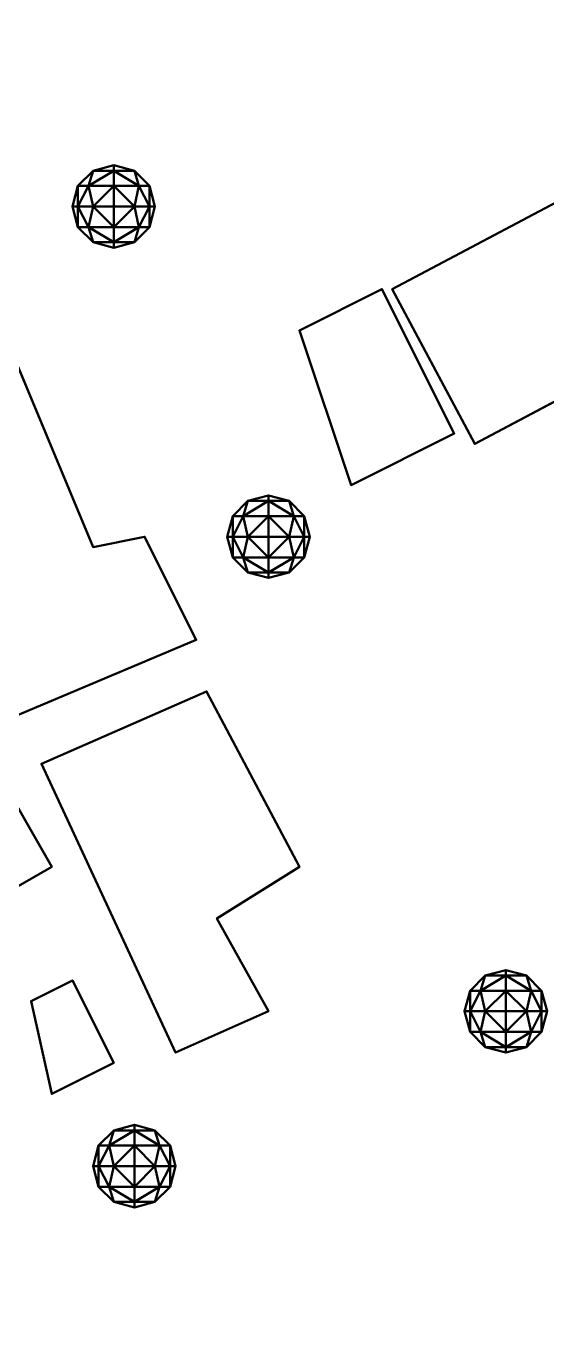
# Model space of a CAD drawing. Header units: metres. Extents: x -246 to 254, y -250 to 250.
# Drawn here: x 59.8 to 85, y 23.8 to 86.8 of the extents above; entities that cross this region are included whole.
import ezdxf

# ---------------------------------------------------------------- set-up
doc = ezdxf.new("R2010")
doc.units = ezdxf.units.M
doc.header["$LTSCALE"] = 5.08
doc.layers.add('一般', color=7, linetype='Continuous', lineweight=5)

# ---------------------------------------------------------------- blocks, each defined once
blk = doc.blocks.new('市街地地図 (3D)')
at = {"layer": '一般', "color": 31, "linetype": 'Continuous', "lineweight": 50}
for points, invisible_edges in [([(22, 111.5, 6), (36.5, 97, 6), (29, 115, 6), (22, 111.5, 6)], 9), ([(22, 111.5), (36.5, 97), (29, 115), (22, 111.5)], 9), ([(51, 109.5, 6), (55, 102, 6), (63.5, 106.5, 6), (59.5, 114, 6)], 8), ([(51, 109.5), (55, 102), (63.5, 106.5), (59.5, 114)], 8), ([(22, 111.5, 6), (32, 88.5, 6), (36.5, 97, 6), (22, 111.5, 6)], 14), ([(22, 111.5), (32, 88.5), (36.5, 97), (22, 111.5)], 14), ([(46.5, 107.5, 4), (49, 100, 4), (54, 102.5, 4), (50.5, 109.5, 4)], 8), ([(46.5, 107.5), (49, 100), (54, 102.5), (50.5, 109.5)], 8), ([(41.5, 92.5, 6), (39, 97.5, 6), (36.5, 97, 6), (41.5, 92.5, 6)], 12), ([(41.5, 92.5), (39, 97.5), (36.5, 97), (41.5, 92.5)], 12), ([(32, 88.5, 6), (41.5, 92.5, 6), (36.5, 97, 6), (32, 88.5, 6)], 14), ([(32, 88.5), (41.5, 92.5), (36.5, 97), (32, 88.5)], 14), ([(34, 86.5, 4.5), (42, 90, 4.5), (42.5, 79, 4.5), (34, 86.5, 4.5)], 14), ([(34, 86.5), (42, 90), (42.5, 79), (34, 86.5)], 14), ([(42, 90, 4.5), (46.5, 81.5, 4.5), (42.5, 79, 4.5), (42, 90, 4.5)], 12), ([(42, 90), (46.5, 81.5), (42.5, 79), (42, 90)], 12), ([(42.5, 79, 4.5), (40.5, 72.5, 4.5), (34, 86.5, 4.5), (42.5, 79, 4.5)], 13), ([(42.5, 79), (40.5, 72.5), (34, 86.5), (42.5, 79)], 13), ([(30, 82, 3), (32.5, 85, 3), (34.5, 81.5, 3), (30, 82, 3)], 13), ([(30, 82), (32.5, 85), (34.5, 81.5), (30, 82)], 13), ([(34.5, 81.5, 3), (31, 79.5, 3), (30, 82, 3), (34.5, 81.5, 3)], 12), ([(34.5, 81.5), (31, 79.5), (30, 82), (34.5, 81.5)], 12), ([(42.5, 79, 4.5), (45, 74.5, 4.5), (40.5, 72.5, 4.5), (42.5, 79, 4.5)], 12), ([(42.5, 79), (45, 74.5), (40.5, 72.5), (42.5, 79)], 12), ([(33.5, 75, 2.4), (34.5, 70.5, 2.4), (37.5, 72, 2.4), (35.5, 76, 2.4)], 8), ([(33.5, 75), (34.5, 70.5), (37.5, 72), (35.5, 76)], 8)]:
    blk.add_3dface(points, dxfattribs=dict(at, invisible_edges=invisible_edges))
for points in [[(36.5, 97), (36.5, 97, 6), (29, 115, 6), (29, 115)], [(59.5, 114), (59.5, 114, 6), (51, 109.5, 6), (51, 109.5)], [(50.5, 109.5), (50.5, 109.5, 4), (46.5, 107.5, 4), (46.5, 107.5)], [(54, 102.5), (54, 102.5, 4), (50.5, 109.5, 4), (50.5, 109.5)], [(51, 109.5), (51, 109.5, 6), (55, 102, 6), (55, 102)], [(46.5, 107.5), (46.5, 107.5, 4), (49, 100, 4), (49, 100)], [(55, 102), (55, 102, 6), (63.5, 106.5, 6), (63.5, 106.5)], [(49, 100), (49, 100, 4), (54, 102.5, 4), (54, 102.5)], [(39, 97.5), (39, 97.5, 6), (36.5, 97, 6), (36.5, 97)], [(41.5, 92.5), (41.5, 92.5, 6), (39, 97.5, 6), (39, 97.5)], [(32, 88.5), (32, 88.5, 6), (41.5, 92.5, 6), (41.5, 92.5)], [(42, 90), (42, 90, 4.5), (34, 86.5, 4.5), (34, 86.5)], [(46.5, 81.5), (46.5, 81.5, 4.5), (42, 90, 4.5), (42, 90)], [(34, 86.5), (34, 86.5, 4.5), (40.5, 72.5, 4.5), (40.5, 72.5)], [(34.5, 81.5), (34.5, 81.5, 3), (32.5, 85, 3), (32.5, 85)], [(31, 79.5), (31, 79.5, 3), (34.5, 81.5, 3), (34.5, 81.5)], [(42.5, 79), (42.5, 79, 4.5), (46.5, 81.5, 4.5), (46.5, 81.5)], [(45, 74.5), (45, 74.5, 4.5), (42.5, 79, 4.5), (42.5, 79)], [(35.5, 76), (35.5, 76, 2.4), (33.5, 75, 2.4), (33.5, 75)], [(37.5, 72), (37.5, 72, 2.4), (35.5, 76, 2.4), (35.5, 76)], [(33.5, 75), (33.5, 75, 2.4), (34.5, 70.5, 2.4), (34.5, 70.5)], [(40.5, 72.5), (40.5, 72.5, 4.5), (45, 74.5, 4.5), (45, 74.5)], [(34.5, 70.5), (34.5, 70.5, 2.4), (37.5, 72, 2.4), (37.5, 72)]]:
    blk.add_3dface(points, dxfattribs=at)
blk = doc.blocks.new('アーケイド (3D)')
at = {"layer": '一般', "color": 1}
blk.add_blockref('市街地地図 (3D)', (0, 0), dxfattribs=at)
blk = doc.blocks.new('NW4 (3D)')
at = {"layer": '一般', "color": 4, "linetype": 'Continuous', "lineweight": 50}
for points in [[(37.5, 115.232, -1), (36.5, 115.232), (37.5, 115.5)], [(36.5, 115.232), (37.5, 115.232, 1), (37.5, 115.5)], [(37.5, 115.232, 1), (38.5, 115.232), (37.5, 115.5)], [(38.5, 115.232), (37.5, 115.232, -1), (37.5, 115.5)], [(36.275, 114.5, -1.225), (35.768, 114.5), (36.5, 115.232)], [(35.768, 114.5), (36.275, 114.5, 1.225), (36.5, 115.232)], [(37.5, 114.5, -1.732), (36.275, 114.5, -1.225), (37.5, 115.232, -1)], [(37.5, 115.232, -1), (36.275, 114.5, -1.225), (36.5, 115.232)], [(36.5, 115.232), (36.275, 114.5, 1.225), (37.5, 115.232, 1)], [(36.275, 114.5, 1.225), (37.5, 114.5, 1.732), (37.5, 115.232, 1)], [(37.5, 114.5, 1.732), (38.725, 114.5, 1.225), (37.5, 115.232, 1)], [(37.5, 115.232, 1), (38.725, 114.5, 1.225), (38.5, 115.232)], [(38.5, 115.232), (38.725, 114.5, -1.225), (37.5, 115.232, -1)], [(38.725, 114.5, -1.225), (37.5, 114.5, -1.732), (37.5, 115.232, -1)], [(38.725, 114.5, 1.225), (39.232, 114.5), (38.5, 115.232)], [(39.232, 114.5), (38.725, 114.5, -1.225), (38.5, 115.232)], [(35.768, 113.5, -1), (35.5, 113.5), (35.768, 114.5)], [(35.5, 113.5), (35.768, 113.5, 1), (35.768, 114.5)], [(36.5, 113.5, -1.732), (35.768, 113.5, -1), (36.275, 114.5, -1.225)], [(36.275, 114.5, -1.225), (35.768, 113.5, -1), (35.768, 114.5)], [(35.768, 114.5), (35.768, 113.5, 1), (36.275, 114.5, 1.225)], [(35.768, 113.5, 1), (36.5, 113.5, 1.732), (36.275, 114.5, 1.225)], [(37.5, 114.5, -1.732), (36.5, 113.5, -1.732), (36.275, 114.5, -1.225)], [(36.275, 114.5, 1.225), (36.5, 113.5, 1.732), (37.5, 114.5, 1.732)], [(37.5, 113.5, -2), (36.5, 113.5, -1.732), (37.5, 114.5, -1.732)], [(36.5, 113.5, 1.732), (37.5, 113.5, 2), (37.5, 114.5, 1.732)], [(37.5, 113.5, 2), (38.5, 113.5, 1.732), (37.5, 114.5, 1.732)], [(37.5, 114.5, 1.732), (38.5, 113.5, 1.732), (38.725, 114.5, 1.225)], [(38.725, 114.5, -1.225), (38.5, 113.5, -1.732), (37.5, 114.5, -1.732)], [(38.5, 113.5, -1.732), (37.5, 113.5, -2), (37.5, 114.5, -1.732)], [(38.5, 113.5, 1.732), (39.232, 113.5, 1), (38.725, 114.5, 1.225)], [(39.232, 113.5, -1), (38.5, 113.5, -1.732), (38.725, 114.5, -1.225)], [(38.725, 114.5, 1.225), (39.232, 113.5, 1), (39.232, 114.5)], [(39.232, 114.5), (39.232, 113.5, -1), (38.725, 114.5, -1.225)], [(39.232, 113.5, 1), (39.5, 113.5), (39.232, 114.5)], [(39.5, 113.5), (39.232, 113.5, -1), (39.232, 114.5)], [(35.768, 113.5, -1), (35.768, 112.5), (35.5, 113.5)], [(35.5, 113.5), (35.768, 112.5), (35.768, 113.5, 1)], [(36.5, 113.5, -1.732), (36.275, 112.5, -1.225), (35.768, 113.5, -1)], [(36.275, 112.5, -1.225), (35.768, 112.5), (35.768, 113.5, -1)], [(35.768, 112.5), (36.275, 112.5, 1.225), (35.768, 113.5, 1)], [(35.768, 113.5, 1), (36.275, 112.5, 1.225), (36.5, 113.5, 1.732)], [(37.5, 112.5, -1.732), (36.275, 112.5, -1.225), (36.5, 113.5, -1.732)], [(36.275, 112.5, 1.225), (37.5, 112.5, 1.732), (36.5, 113.5, 1.732)], [(37.5, 113.5, -2), (37.5, 112.5, -1.732), (36.5, 113.5, -1.732)], [(36.5, 113.5, 1.732), (37.5, 112.5, 1.732), (37.5, 113.5, 2)], [(37.5, 113.5, 2), (37.5, 112.5, 1.732), (38.5, 113.5, 1.732)], [(37.5, 112.5, 1.732), (38.725, 112.5, 1.225), (38.5, 113.5, 1.732)], [(38.725, 112.5, -1.225), (37.5, 112.5, -1.732), (38.5, 113.5, -1.732)], [(38.5, 113.5, -1.732), (37.5, 112.5, -1.732), (37.5, 113.5, -2)], [(38.5, 113.5, 1.732), (38.725, 112.5, 1.225), (39.232, 113.5, 1)], [(39.232, 113.5, -1), (38.725, 112.5, -1.225), (38.5, 113.5, -1.732)], [(38.725, 112.5, 1.225), (39.232, 112.5), (39.232, 113.5, 1)], [(39.232, 112.5), (38.725, 112.5, -1.225), (39.232, 113.5, -1)], [(39.232, 113.5, 1), (39.232, 112.5), (39.5, 113.5)], [(39.5, 113.5), (39.232, 112.5), (39.232, 113.5, -1)], [(36.275, 112.5, -1.225), (36.5, 111.768), (35.768, 112.5)], [(35.768, 112.5), (36.5, 111.768), (36.275, 112.5, 1.225)], [(37.5, 112.5, -1.732), (37.5, 111.768, -1), (36.275, 112.5, -1.225)], [(37.5, 111.768, -1), (36.5, 111.768), (36.275, 112.5, -1.225)], [(36.5, 111.768), (37.5, 111.768, 1), (36.275, 112.5, 1.225)], [(36.275, 112.5, 1.225), (37.5, 111.768, 1), (37.5, 112.5, 1.732)], [(37.5, 112.5, 1.732), (37.5, 111.768, 1), (38.725, 112.5, 1.225)], [(37.5, 111.768, 1), (38.5, 111.768), (38.725, 112.5, 1.225)], [(38.5, 111.768), (37.5, 111.768, -1), (38.725, 112.5, -1.225)], [(38.725, 112.5, -1.225), (37.5, 111.768, -1), (37.5, 112.5, -1.732)], [(38.725, 112.5, 1.225), (38.5, 111.768), (39.232, 112.5)], [(39.232, 112.5), (38.5, 111.768), (38.725, 112.5, -1.225)], [(37.5, 111.768, -1), (37.5, 111.5), (36.5, 111.768)], [(36.5, 111.768), (37.5, 111.5), (37.5, 111.768, 1)], [(37.5, 111.768, 1), (37.5, 111.5), (38.5, 111.768)], [(38.5, 111.768), (37.5, 111.5), (37.5, 111.768, -1)], [(55.275, 75.5, -1.225), (54.768, 75.5), (55.5, 76.232)], [(54.768, 75.5), (55.275, 75.5, 1.225), (55.5, 76.232)], [(56.5, 75.5, -1.732), (55.275, 75.5, -1.225), (56.5, 76.232, -1)], [(56.5, 76.232, -1), (55.275, 75.5, -1.225), (55.5, 76.232)], [(55.5, 76.232), (55.275, 75.5, 1.225), (56.5, 76.232, 1)], [(55.275, 75.5, 1.225), (56.5, 75.5, 1.732), (56.5, 76.232, 1)], [(56.5, 76.232, -1), (55.5, 76.232), (56.5, 76.5)], [(55.5, 76.232), (56.5, 76.232, 1), (56.5, 76.5)], [(56.5, 76.232, 1), (57.5, 76.232), (56.5, 76.5)], [(57.5, 76.232), (56.5, 76.232, -1), (56.5, 76.5)], [(56.5, 75.5, 1.732), (57.725, 75.5, 1.225), (56.5, 76.232, 1)], [(56.5, 76.232, 1), (57.725, 75.5, 1.225), (57.5, 76.232)], [(57.5, 76.232), (57.725, 75.5, -1.225), (56.5, 76.232, -1)], [(57.725, 75.5, -1.225), (56.5, 75.5, -1.732), (56.5, 76.232, -1)], [(57.725, 75.5, 1.225), (58.232, 75.5), (57.5, 76.232)], [(58.232, 75.5), (57.725, 75.5, -1.225), (57.5, 76.232)], [(54.768, 74.5, -1), (54.5, 74.5), (54.768, 75.5)], [(54.5, 74.5), (54.768, 74.5, 1), (54.768, 75.5)], [(55.5, 74.5, -1.732), (54.768, 74.5, -1), (55.275, 75.5, -1.225)], [(55.275, 75.5, -1.225), (54.768, 74.5, -1), (54.768, 75.5)], [(54.768, 75.5), (54.768, 74.5, 1), (55.275, 75.5, 1.225)], [(54.768, 74.5, 1), (55.5, 74.5, 1.732), (55.275, 75.5, 1.225)], [(56.5, 75.5, -1.732), (55.5, 74.5, -1.732), (55.275, 75.5, -1.225)], [(55.275, 75.5, 1.225), (55.5, 74.5, 1.732), (56.5, 75.5, 1.732)], [(56.5, 74.5, -2), (55.5, 74.5, -1.732), (56.5, 75.5, -1.732)], [(55.5, 74.5, 1.732), (56.5, 74.5, 2), (56.5, 75.5, 1.732)], [(56.5, 74.5, 2), (57.5, 74.5, 1.732), (56.5, 75.5, 1.732)], [(56.5, 75.5, 1.732), (57.5, 74.5, 1.732), (57.725, 75.5, 1.225)], [(57.725, 75.5, -1.225), (57.5, 74.5, -1.732), (56.5, 75.5, -1.732)], [(57.5, 74.5, -1.732), (56.5, 74.5, -2), (56.5, 75.5, -1.732)], [(57.5, 74.5, 1.732), (58.232, 74.5, 1), (57.725, 75.5, 1.225)], [(58.232, 74.5, -1), (57.5, 74.5, -1.732), (57.725, 75.5, -1.225)], [(57.725, 75.5, 1.225), (58.232, 74.5, 1), (58.232, 75.5)], [(58.232, 75.5), (58.232, 74.5, -1), (57.725, 75.5, -1.225)], [(58.232, 74.5, 1), (58.5, 74.5), (58.232, 75.5)], [(58.5, 74.5), (58.232, 74.5, -1), (58.232, 75.5)], [(54.768, 74.5, -1), (54.768, 73.5), (54.5, 74.5)], [(54.5, 74.5), (54.768, 73.5), (54.768, 74.5, 1)], [(55.5, 74.5, -1.732), (55.275, 73.5, -1.225), (54.768, 74.5, -1)], [(55.275, 73.5, -1.225), (54.768, 73.5), (54.768, 74.5, -1)], [(54.768, 73.5), (55.275, 73.5, 1.225), (54.768, 74.5, 1)], [(54.768, 74.5, 1), (55.275, 73.5, 1.225), (55.5, 74.5, 1.732)], [(56.5, 73.5, -1.732), (55.275, 73.5, -1.225), (55.5, 74.5, -1.732)], [(55.275, 73.5, 1.225), (56.5, 73.5, 1.732), (55.5, 74.5, 1.732)], [(56.5, 74.5, -2), (56.5, 73.5, -1.732), (55.5, 74.5, -1.732)], [(55.5, 74.5, 1.732), (56.5, 73.5, 1.732), (56.5, 74.5, 2)], [(56.5, 74.5, 2), (56.5, 73.5, 1.732), (57.5, 74.5, 1.732)], [(56.5, 73.5, 1.732), (57.725, 73.5, 1.225), (57.5, 74.5, 1.732)], [(57.725, 73.5, -1.225), (56.5, 73.5, -1.732), (57.5, 74.5, -1.732)], [(57.5, 74.5, -1.732), (56.5, 73.5, -1.732), (56.5, 74.5, -2)], [(57.5, 74.5, 1.732), (57.725, 73.5, 1.225), (58.232, 74.5, 1)], [(58.232, 74.5, -1), (57.725, 73.5, -1.225), (57.5, 74.5, -1.732)], [(57.725, 73.5, 1.225), (58.232, 73.5), (58.232, 74.5, 1)], [(58.232, 73.5), (57.725, 73.5, -1.225), (58.232, 74.5, -1)], [(58.232, 74.5, 1), (58.232, 73.5), (58.5, 74.5)], [(58.5, 74.5), (58.232, 73.5), (58.232, 74.5, -1)], [(55.275, 73.5, -1.225), (55.5, 72.768), (54.768, 73.5)], [(54.768, 73.5), (55.5, 72.768), (55.275, 73.5, 1.225)], [(56.5, 73.5, -1.732), (56.5, 72.768, -1), (55.275, 73.5, -1.225)], [(56.5, 72.768, -1), (55.5, 72.768), (55.275, 73.5, -1.225)], [(55.5, 72.768), (56.5, 72.768, 1), (55.275, 73.5, 1.225)], [(55.275, 73.5, 1.225), (56.5, 72.768, 1), (56.5, 73.5, 1.732)], [(56.5, 73.5, 1.732), (56.5, 72.768, 1), (57.725, 73.5, 1.225)], [(56.5, 72.768, 1), (57.5, 72.768), (57.725, 73.5, 1.225)], [(57.5, 72.768), (56.5, 72.768, -1), (57.725, 73.5, -1.225)], [(57.725, 73.5, -1.225), (56.5, 72.768, -1), (56.5, 73.5, -1.732)], [(57.725, 73.5, 1.225), (57.5, 72.768), (58.232, 73.5)], [(58.232, 73.5), (57.5, 72.768), (57.725, 73.5, -1.225)], [(56.5, 72.768, -1), (56.5, 72.5), (55.5, 72.768)], [(55.5, 72.768), (56.5, 72.5), (56.5, 72.768, 1)], [(56.5, 72.768, 1), (56.5, 72.5), (57.5, 72.768)], [(57.5, 72.768), (56.5, 72.5), (56.5, 72.768, -1)]]:
    blk.add_3dface(points, dxfattribs=at)
at = {"layer": '一般', "color": 254, "linetype": 'Continuous', "lineweight": 50}
for points in [[(43.775, 98.5, -1.225), (43.268, 98.5), (44, 99.232)], [(43.268, 98.5), (43.775, 98.5, 1.225), (44, 99.232)], [(45, 98.5, -1.732), (43.775, 98.5, -1.225), (45, 99.232, -1)], [(45, 99.232, -1), (43.775, 98.5, -1.225), (44, 99.232)], [(44, 99.232), (43.775, 98.5, 1.225), (45, 99.232, 1)], [(43.775, 98.5, 1.225), (45, 98.5, 1.732), (45, 99.232, 1)], [(45, 99.232, -1), (44, 99.232), (45, 99.5)], [(44, 99.232), (45, 99.232, 1), (45, 99.5)], [(45, 99.232, 1), (46, 99.232), (45, 99.5)], [(46, 99.232), (45, 99.232, -1), (45, 99.5)], [(45, 98.5, 1.732), (46.225, 98.5, 1.225), (45, 99.232, 1)], [(45, 99.232, 1), (46.225, 98.5, 1.225), (46, 99.232)], [(46, 99.232), (46.225, 98.5, -1.225), (45, 99.232, -1)], [(46.225, 98.5, -1.225), (45, 98.5, -1.732), (45, 99.232, -1)], [(46.225, 98.5, 1.225), (46.732, 98.5), (46, 99.232)], [(46.732, 98.5), (46.225, 98.5, -1.225), (46, 99.232)], [(43.268, 97.5, -1), (43, 97.5), (43.268, 98.5)], [(43, 97.5), (43.268, 97.5, 1), (43.268, 98.5)], [(44, 97.5, -1.732), (43.268, 97.5, -1), (43.775, 98.5, -1.225)], [(43.775, 98.5, -1.225), (43.268, 97.5, -1), (43.268, 98.5)], [(43.268, 98.5), (43.268, 97.5, 1), (43.775, 98.5, 1.225)], [(43.268, 97.5, 1), (44, 97.5, 1.732), (43.775, 98.5, 1.225)], [(45, 98.5, -1.732), (44, 97.5, -1.732), (43.775, 98.5, -1.225)], [(43.775, 98.5, 1.225), (44, 97.5, 1.732), (45, 98.5, 1.732)], [(45, 97.5, -2), (44, 97.5, -1.732), (45, 98.5, -1.732)], [(44, 97.5, 1.732), (45, 97.5, 2), (45, 98.5, 1.732)], [(45, 97.5, 2), (46, 97.5, 1.732), (45, 98.5, 1.732)], [(45, 98.5, 1.732), (46, 97.5, 1.732), (46.225, 98.5, 1.225)], [(46.225, 98.5, -1.225), (46, 97.5, -1.732), (45, 98.5, -1.732)], [(46, 97.5, -1.732), (45, 97.5, -2), (45, 98.5, -1.732)], [(46, 97.5, 1.732), (46.732, 97.5, 1), (46.225, 98.5, 1.225)], [(46.732, 97.5, -1), (46, 97.5, -1.732), (46.225, 98.5, -1.225)], [(46.225, 98.5, 1.225), (46.732, 97.5, 1), (46.732, 98.5)], [(46.732, 98.5), (46.732, 97.5, -1), (46.225, 98.5, -1.225)], [(46.732, 97.5, 1), (47, 97.5), (46.732, 98.5)], [(47, 97.5), (46.732, 97.5, -1), (46.732, 98.5)], [(43.268, 97.5, -1), (43.268, 96.5), (43, 97.5)], [(43, 97.5), (43.268, 96.5), (43.268, 97.5, 1)], [(44, 97.5, -1.732), (43.775, 96.5, -1.225), (43.268, 97.5, -1)], [(43.775, 96.5, -1.225), (43.268, 96.5), (43.268, 97.5, -1)], [(43.268, 96.5), (43.775, 96.5, 1.225), (43.268, 97.5, 1)], [(43.268, 97.5, 1), (43.775, 96.5, 1.225), (44, 97.5, 1.732)], [(45, 96.5, -1.732), (43.775, 96.5, -1.225), (44, 97.5, -1.732)], [(43.775, 96.5, 1.225), (45, 96.5, 1.732), (44, 97.5, 1.732)], [(45, 97.5, -2), (45, 96.5, -1.732), (44, 97.5, -1.732)], [(44, 97.5, 1.732), (45, 96.5, 1.732), (45, 97.5, 2)], [(45, 97.5, 2), (45, 96.5, 1.732), (46, 97.5, 1.732)], [(45, 96.5, 1.732), (46.225, 96.5, 1.225), (46, 97.5, 1.732)], [(46.225, 96.5, -1.225), (45, 96.5, -1.732), (46, 97.5, -1.732)], [(46, 97.5, -1.732), (45, 96.5, -1.732), (45, 97.5, -2)], [(46, 97.5, 1.732), (46.225, 96.5, 1.225), (46.732, 97.5, 1)], [(46.732, 97.5, -1), (46.225, 96.5, -1.225), (46, 97.5, -1.732)], [(46.225, 96.5, 1.225), (46.732, 96.5), (46.732, 97.5, 1)], [(46.732, 96.5), (46.225, 96.5, -1.225), (46.732, 97.5, -1)], [(46.732, 97.5, 1), (46.732, 96.5), (47, 97.5)], [(47, 97.5), (46.732, 96.5), (46.732, 97.5, -1)], [(43.775, 96.5, -1.225), (44, 95.768), (43.268, 96.5)], [(43.268, 96.5), (44, 95.768), (43.775, 96.5, 1.225)], [(45, 96.5, -1.732), (45, 95.768, -1), (43.775, 96.5, -1.225)], [(45, 95.768, -1), (44, 95.768), (43.775, 96.5, -1.225)], [(44, 95.768), (45, 95.768, 1), (43.775, 96.5, 1.225)], [(43.775, 96.5, 1.225), (45, 95.768, 1), (45, 96.5, 1.732)], [(45, 96.5, 1.732), (45, 95.768, 1), (46.225, 96.5, 1.225)], [(45, 95.768, 1), (46, 95.768), (46.225, 96.5, 1.225)], [(46, 95.768), (45, 95.768, -1), (46.225, 96.5, -1.225)], [(46.225, 96.5, -1.225), (45, 95.768, -1), (45, 96.5, -1.732)], [(46.225, 96.5, 1.225), (46, 95.768), (46.732, 96.5)], [(46.732, 96.5), (46, 95.768), (46.225, 96.5, -1.225)], [(45, 95.768, -1), (45, 95.5), (44, 95.768)], [(44, 95.768), (45, 95.5), (45, 95.768, 1)], [(45, 95.768, 1), (45, 95.5), (46, 95.768)], [(46, 95.768), (45, 95.5), (45, 95.768, -1)]]:
    blk.add_3dface(points, dxfattribs=at)
at = {"layer": '一般', "color": 7, "linetype": 'Continuous', "lineweight": 50}
for points in [[(37.275, 68, -1.225), (36.768, 68), (37.5, 68.732)], [(36.768, 68), (37.275, 68, 1.225), (37.5, 68.732)], [(38.5, 68, -1.732), (37.275, 68, -1.225), (38.5, 68.732, -1)], [(38.5, 68.732, -1), (37.275, 68, -1.225), (37.5, 68.732)], [(37.5, 68.732), (37.275, 68, 1.225), (38.5, 68.732, 1)], [(37.275, 68, 1.225), (38.5, 68, 1.732), (38.5, 68.732, 1)], [(38.5, 68.732, -1), (37.5, 68.732), (38.5, 69)], [(37.5, 68.732), (38.5, 68.732, 1), (38.5, 69)], [(38.5, 68.732, 1), (39.5, 68.732), (38.5, 69)], [(39.5, 68.732), (38.5, 68.732, -1), (38.5, 69)], [(38.5, 68, 1.732), (39.725, 68, 1.225), (38.5, 68.732, 1)], [(38.5, 68.732, 1), (39.725, 68, 1.225), (39.5, 68.732)], [(39.5, 68.732), (39.725, 68, -1.225), (38.5, 68.732, -1)], [(39.725, 68, -1.225), (38.5, 68, -1.732), (38.5, 68.732, -1)], [(39.725, 68, 1.225), (40.232, 68), (39.5, 68.732)], [(40.232, 68), (39.725, 68, -1.225), (39.5, 68.732)], [(36.768, 67, -1), (36.5, 67), (36.768, 68)], [(36.5, 67), (36.768, 67, 1), (36.768, 68)], [(37.5, 67, -1.732), (36.768, 67, -1), (37.275, 68, -1.225)], [(37.275, 68, -1.225), (36.768, 67, -1), (36.768, 68)], [(36.768, 68), (36.768, 67, 1), (37.275, 68, 1.225)], [(36.768, 67, 1), (37.5, 67, 1.732), (37.275, 68, 1.225)], [(38.5, 68, -1.732), (37.5, 67, -1.732), (37.275, 68, -1.225)], [(37.275, 68, 1.225), (37.5, 67, 1.732), (38.5, 68, 1.732)], [(38.5, 67, -2), (37.5, 67, -1.732), (38.5, 68, -1.732)], [(37.5, 67, 1.732), (38.5, 67, 2), (38.5, 68, 1.732)], [(38.5, 67, 2), (39.5, 67, 1.732), (38.5, 68, 1.732)], [(38.5, 68, 1.732), (39.5, 67, 1.732), (39.725, 68, 1.225)], [(39.725, 68, -1.225), (39.5, 67, -1.732), (38.5, 68, -1.732)], [(39.5, 67, -1.732), (38.5, 67, -2), (38.5, 68, -1.732)], [(39.5, 67, 1.732), (40.232, 67, 1), (39.725, 68, 1.225)], [(40.232, 67, -1), (39.5, 67, -1.732), (39.725, 68, -1.225)], [(39.725, 68, 1.225), (40.232, 67, 1), (40.232, 68)], [(40.232, 68), (40.232, 67, -1), (39.725, 68, -1.225)], [(40.232, 67, 1), (40.5, 67), (40.232, 68)], [(40.5, 67), (40.232, 67, -1), (40.232, 68)], [(36.768, 67, -1), (36.768, 66), (36.5, 67)], [(36.5, 67), (36.768, 66), (36.768, 67, 1)], [(37.5, 67, -1.732), (37.275, 66, -1.225), (36.768, 67, -1)], [(37.275, 66, -1.225), (36.768, 66), (36.768, 67, -1)], [(36.768, 66), (37.275, 66, 1.225), (36.768, 67, 1)], [(36.768, 67, 1), (37.275, 66, 1.225), (37.5, 67, 1.732)], [(38.5, 66, -1.732), (37.275, 66, -1.225), (37.5, 67, -1.732)], [(37.275, 66, 1.225), (38.5, 66, 1.732), (37.5, 67, 1.732)], [(38.5, 67, -2), (38.5, 66, -1.732), (37.5, 67, -1.732)], [(37.5, 67, 1.732), (38.5, 66, 1.732), (38.5, 67, 2)], [(38.5, 67, 2), (38.5, 66, 1.732), (39.5, 67, 1.732)], [(38.5, 66, 1.732), (39.725, 66, 1.225), (39.5, 67, 1.732)], [(39.725, 66, -1.225), (38.5, 66, -1.732), (39.5, 67, -1.732)], [(39.5, 67, -1.732), (38.5, 66, -1.732), (38.5, 67, -2)], [(39.5, 67, 1.732), (39.725, 66, 1.225), (40.232, 67, 1)], [(40.232, 67, -1), (39.725, 66, -1.225), (39.5, 67, -1.732)], [(39.725, 66, 1.225), (40.232, 66), (40.232, 67, 1)], [(40.232, 66), (39.725, 66, -1.225), (40.232, 67, -1)], [(40.232, 67, 1), (40.232, 66), (40.5, 67)], [(40.5, 67), (40.232, 66), (40.232, 67, -1)], [(37.275, 66, -1.225), (37.5, 65.268), (36.768, 66)], [(36.768, 66), (37.5, 65.268), (37.275, 66, 1.225)], [(38.5, 66, -1.732), (38.5, 65.268, -1), (37.275, 66, -1.225)], [(38.5, 65.268, -1), (37.5, 65.268), (37.275, 66, -1.225)], [(37.5, 65.268), (38.5, 65.268, 1), (37.275, 66, 1.225)], [(37.275, 66, 1.225), (38.5, 65.268, 1), (38.5, 66, 1.732)], [(38.5, 66, 1.732), (38.5, 65.268, 1), (39.725, 66, 1.225)], [(38.5, 65.268, 1), (39.5, 65.268), (39.725, 66, 1.225)], [(39.5, 65.268), (38.5, 65.268, -1), (39.725, 66, -1.225)], [(39.725, 66, -1.225), (38.5, 65.268, -1), (38.5, 66, -1.732)], [(39.725, 66, 1.225), (39.5, 65.268), (40.232, 66)], [(40.232, 66), (39.5, 65.268), (39.725, 66, -1.225)], [(38.5, 65.268, -1), (38.5, 65), (37.5, 65.268)], [(37.5, 65.268), (38.5, 65), (38.5, 65.268, 1)], [(38.5, 65.268, 1), (38.5, 65), (39.5, 65.268)], [(39.5, 65.268), (38.5, 65), (38.5, 65.268, -1)]]:
    blk.add_3dface(points, dxfattribs=at)
blk = doc.blocks.new('敷地 (3D)')
at = {"layer": '一般', "color": 19, "linetype": 'Continuous', "lineweight": 50}
for points in [[(-272.5, 285.5, 0.1), (227.5, 285.5, 0.1), (227.5, -214.5, 0.1), (-272.5, -214.5, 0.1)], [(-272.5, 285.5), (227.5, 285.5), (227.5, -214.5), (-272.5, -214.5)]]:
    blk.add_3dface(points, dxfattribs=at)
blk = doc.blocks.new('高層建築・集合住宅 (3D)')
at = {"layer": '一般', "color": 7}
for name, p in [('敷地 (3D)', (0, 0)), ('アーケイド (3D)', (0, 0, 2.4)), ('市街地地図 (3D)', (0, 0)), ('NW4 (3D)', (0, 0, 2))]:
    blk.add_blockref(name, p, dxfattribs=at)
at = {"layer": '一般', "color": 1}
for name, p in [('アーケイド (3D)', (0, 0, 2.4)), ('市街地地図 (3D)', (0, 0)), ('アーケイド (3D)', (0, 0, 2.4)), ('市街地地図 (3D)', (0, 0))]:
    blk.add_blockref(name, p, dxfattribs=at)
at = {"layer": '一般', "color": 31}
for name, p in [('アーケイド (3D)', (0, 0, 2.4)), ('市街地地図 (3D)', (0, 0))]:
    blk.add_blockref(name, p, dxfattribs=at)

msp = doc.modelspace()

# ---------------------------------------------------------------- block references
at = {"layer": '一般', "color": 7}
for name, p in [('高層建築・集合住宅 (3D)', (26.5, -35.5)), ('アーケイド (3D)', (26.5, -35.5, 2.4)), ('市街地地図 (3D)', (26.5, -35.5))]:
    msp.add_blockref(name, p, dxfattribs=at)

doc.saveas('drawing.dxf')
